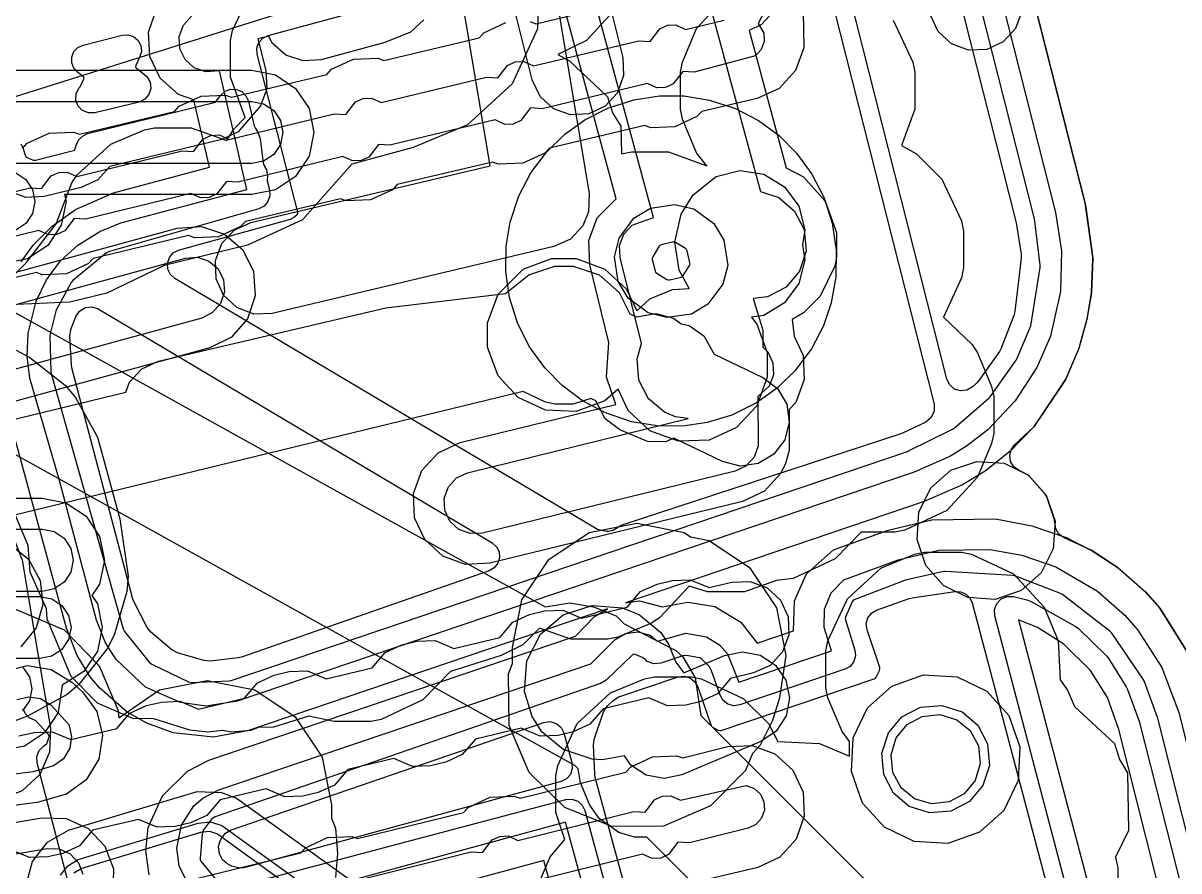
# Model space of a CAD drawing. Header units: metres. Extents: x 17722 to 17999, y 13535 to 15917.
# Drawn here: x 17874.01 to 17911.19, y 13827.8 to 13855.07 of the extents above; entities that cross this region are included whole.
import ezdxf

# ---------------------------------------------------------------- set-up
doc = ezdxf.new("R2010")
doc.units = ezdxf.units.M
for name, color, linetype in [('AI_GREENING_ALLOWED_ZONE', 4, 'Continuous'), ('AI_GREENING_EXCLUSIONS', 1, 'Continuous'), ('AI_GREENING_LAWN', 82, 'Continuous')]:
    doc.layers.add(name, color=color, linetype=linetype)

msp = doc.modelspace()

# ---------------------------------------------------------------- linework, layer by layer
at = {"layer": 'AI_GREENING_ALLOWED_ZONE'}
msp.add_lwpolyline([(17911.653, 13834.522), (17910.598, 13836.218), (17910.572, 13836.253), (17910.117, 13836.762), (17910.096, 13836.783), (17909.241, 13837.537), (17909.214, 13837.557), (17908.417, 13838.086), (17908.382, 13838.105), (17907.491, 13838.511), (17907.329, 13838.629), (17907.226, 13838.801), (17907.206, 13838.949), (17907.206, 13838.949), (17907.186, 13839.095), (17906.933, 13839.835), (17906.884, 13839.918), (17906.383, 13840.488), (17906.307, 13840.547), (17906.022, 13840.688), (17906.022, 13840.688), (17905.87, 13840.805), (17905.773, 13840.97), (17905.745, 13841.16), (17905.79, 13841.346), (17905.902, 13841.501), (17906.502, 13842.064), (17906.539, 13842.107), (17907.523, 13843.58), (17907.545, 13843.62), (17907.963, 13844.589), (17907.975, 13844.621), (17908.227, 13845.528), (17908.233, 13845.553), (17908.374, 13846.382), (17908.377, 13846.415), (17908.418, 13847.496), (17908.416, 13847.54), (17908.185, 13849.208), (17908.18, 13849.235), (17904.216, 13864.882)], dxfattribs=at)
at = {"layer": 'AI_GREENING_EXCLUSIONS'}
for points in [[(17873.94, 13847.387), (17874.329, 13847.929), (17874.936, 13848.539), (17875.692, 13849.072), (17876.909, 13849.615), (17880.005, 13850.441), (17879.497, 13852.6), (17879.001, 13852.774), (17878.42, 13853.296), (17878.083, 13854), (17878.041, 13854.779), (17878.301, 13855.515), (17878.822, 13856.096), (17879.526, 13856.432), (17884.136, 13857.664), (17882.562, 13864.106), (17882.544, 13864.502), (17882.661, 13865.276), (17883.169, 13866.266), (17882.968, 13866.722), (17882.95, 13867.502), (17883.247, 13868.246), (17881.76, 13874.115), (17880.992, 13874.393)], [(17902.46, 13871.812), (17908.183, 13849.222), (17908.419, 13847.518), (17908.377, 13846.398), (17908.23, 13845.54), (17907.97, 13844.605), (17907.536, 13843.599), (17906.523, 13842.083), (17905.753, 13841.293), (17904.952, 13840.661), (17904.222, 13840.22), (17902.994, 13839.679), (17893.383, 13836.424), (17893.834, 13836.487), (17894.565, 13836.297), (17895.389, 13836.445), (17896.254, 13836.301), (17897.093, 13835.801), (17897.617, 13835.121), (17898.785, 13835.517), (17898.816, 13836.483), (17899.205, 13837.353), (17900.08, 13838.123), (17901.831, 13838.757), (17903.242, 13839.088), (17905.288, 13839.122), (17906.461, 13838.902), (17907.558, 13838.521), (17908.4, 13838.097), (17909.228, 13837.548), (17910.107, 13836.773), (17910.586, 13836.237), (17911.667, 13834.499)], [(17901.49, 13871.567), (17907.214, 13848.976), (17907.408, 13847.745), (17907.377, 13846.435), (17907.052, 13845.001), (17906.618, 13843.994), (17905.922, 13842.923), (17905.037, 13841.991), (17904.354, 13841.463), (17903.813, 13841.133), (17902.674, 13840.627), (17880.897, 13833.253), (17879.898, 13833.095), (17879.07, 13833.218), (17877.948, 13833.71), (17876.996, 13834.597), (17876.656, 13835.133), (17876.372, 13835.868), (17875.181, 13840.362), (17874.22, 13843.644), (17874.133, 13844.35), (17874.168, 13845.094), (17874.425, 13846.124), (17874.756, 13846.808), (17875.211, 13847.419), (17875.211, 13847.419), (17875.764, 13847.926), (17876.477, 13848.366), (17877.15, 13848.645), (17881.201, 13849.721), (17880.32, 13853.539), (17879.879, 13853.505), (17879.511, 13853.635), (17879.221, 13853.895), (17879.052, 13854.247), (17879.031, 13854.637), (17879.161, 13855.005), (17879.422, 13855.295)], [(17896.144, 13855.499), (17897.727, 13849.654), (17898.313, 13849.457), (17898.821, 13849.026), (17899.133, 13848.427), (17899.192, 13847.739), (17898.982, 13847.086), (17898.551, 13846.578), (17897.952, 13846.266), (17897.49, 13846.207), (17897.807, 13845.189), (17897.799, 13844.651), (17897.962, 13844.5), (17898.126, 13844.146), (17898.142, 13843.756), (17898.007, 13843.39), (17897.639, 13843.055), (17897.657, 13841.475), (17897.524, 13841.108), (17897.26, 13840.821), (17896.907, 13840.656), (17888.78, 13838.665), (17888.39, 13838.648), (17888.024, 13838.782), (17887.736, 13839.045), (17887.571, 13839.399), (17887.554, 13839.788), (17887.687, 13840.155), (17887.951, 13840.443), (17888.304, 13840.608), (17895.404, 13842.347), (17894.995, 13842.406), (17894.634, 13842.557), (17894.126, 13842.988), (17893.814, 13843.587), (17893.755, 13844.275), (17893.894, 13844.76), (17893.212, 13847.53), (17893.212, 13847.53), (17893.196, 13847.92), (17893.331, 13848.286), (17893.596, 13848.573), (17894.286, 13848.818), (17888.084, 13871.71)], [(17898.288, 13855.598), (17897.761, 13855.022), (17897.36, 13854.835), (17898.556, 13850.418), (17899.11, 13850.126), (17899.811, 13849.347), (17900.172, 13848.333), (17900.172, 13847.541), (17900.114, 13847.249), (17899.651, 13846.289), (17899.11, 13845.748), (17898.747, 13845.535), (17898.81, 13845.003), (17899.098, 13844.381), (17899.13, 13843.601), (17898.861, 13842.869), (17898.648, 13842.638), (17898.646, 13841.323), (17898.533, 13840.901), (17898.379, 13840.59), (17897.852, 13840.014), (17897.145, 13839.684), (17889.018, 13837.694), (17888.238, 13837.66), (17887.505, 13837.926), (17886.93, 13838.454), (17886.6, 13839.161), (17886.565, 13839.94), (17886.832, 13840.674), (17887.359, 13841.249), (17888.066, 13841.579), (17893.077, 13842.806), (17892.775, 13843.681), (17892.845, 13844.792), (17892.24, 13847.296), (17892.209, 13848.075), (17892.478, 13848.808), (17893.087, 13849.419), (17893.087, 13849.419), (17887.185, 13871.203)], [(17869.163, 13858.106), (17879.694, 13860.796), (17880.378, 13861.552), (17880.378, 13861.552), (17882.141, 13862.388), (17882.769, 13862.42), (17884.571, 13863.086), (17886.521, 13863.01), (17888.293, 13862.194), (17889.618, 13860.762), (17890.294, 13858.932), (17890.627, 13856.839), (17890.551, 13854.89), (17889.735, 13853.118), (17888.303, 13851.793), (17886.558, 13851.068), (17884.576, 13850.532), (17882.991, 13848.747), (17881.221, 13847.925), (17878.54, 13847.274), (17876.703, 13846.379), (17875.506, 13846.089), (17873.557, 13846.007)], [(17891.783, 13860.024), (17893.296, 13853.968), (17893.325, 13853.384), (17893.127, 13852.833), (17892.734, 13852.399), (17892.205, 13852.149), (17891.62, 13852.121), (17891.069, 13852.318), (17890.636, 13852.712), (17890.386, 13853.241), (17888.721, 13859.903)], [(17890.604, 13859.21), (17892.217, 13849.588), (17892.199, 13849.003), (17892.014, 13848.553), (17891.616, 13848.124), (17891.083, 13847.881), (17882.018, 13845.734), (17881.433, 13845.713), (17880.885, 13845.917), (17880.456, 13846.316), (17880.213, 13846.848), (17880.192, 13847.433), (17880.396, 13847.981), (17880.795, 13848.41), (17881.327, 13848.653), (17889.026, 13850.476), (17887.677, 13858.524)], [(17873.702, 13846.951), (17874.101, 13847.355), (17875.072, 13848.615), (17875.572, 13849.929), (17875.572, 13849.929), (17875.749, 13850.193), (17876.823, 13851.181), (17877.906, 13851.634), (17878.229, 13851.699), (17879.416, 13851.699), (17880.56, 13851.29), (17880.781, 13851.659), (17881.151, 13852.029), (17880.677, 13853.328), (17880.677, 13854.515), (17880.742, 13854.838), (17881.373, 13856.184)], [(17899.085, 13856.03), (17899.126, 13854.275), (17898.856, 13853.542), (17898.326, 13852.969), (17897.617, 13852.643), (17895.835, 13852.227), (17895.682, 13852.062), (17894.973, 13851.735), (17894.194, 13851.705), (17894.003, 13851.775), (17890.939, 13851.052), (17890.786, 13850.886), (17890.077, 13850.56), (17889.298, 13850.529), (17889.107, 13850.599), (17886.043, 13849.876), (17885.89, 13849.711), (17885.181, 13849.384), (17884.401, 13849.353), (17884.213, 13849.423), (17881.155, 13848.691), (17881.003, 13848.525), (17880.295, 13848.197), (17879.515, 13848.164), (17879.325, 13848.233), (17876.262, 13847.501), (17876.11, 13847.335), (17875.402, 13847.006), (17874.623, 13846.973), (17874.432, 13847.043), (17871.37, 13846.31)], [(17893.119, 13855.588), (17892.131, 13854.514), (17891.203, 13854.059), (17891.595, 13853.849), (17892.809, 13852.696), (17892.969, 13852.183), (17893.232, 13851.756), (17893.261, 13850.863), (17893.582, 13850.928), (17894.77, 13850.928), (17896.003, 13850.481), (17895.67, 13850.9), (17895.217, 13851.983), (17895.152, 13852.306), (17895.152, 13853.493), (17895.217, 13853.816), (17895.67, 13854.899), (17896.658, 13855.973)], [(17897.843, 13855.43), (17897.653, 13855.058), (17897.831, 13854.751), (17897.842, 13854.478), (17897.747, 13854.222), (17897.562, 13854.021), (17895.595, 13853.494), (17895.228, 13853.518), (17894.918, 13853.114), (17894.67, 13852.999), (17894.397, 13852.989), (17894.088, 13853.132), (17890.699, 13852.318), (17890.332, 13852.342), (17890.022, 13851.938), (17889.774, 13851.824), (17889.501, 13851.813), (17889.192, 13851.957), (17885.803, 13851.143), (17885.436, 13851.167), (17885.126, 13850.762), (17884.878, 13850.648), (17884.605, 13850.637), (17884.295, 13850.781), (17880.911, 13849.957), (17880.544, 13849.98), (17880.235, 13849.575), (17879.987, 13849.46), (17879.715, 13849.448), (17879.405, 13849.591), (17876.018, 13848.767), (17875.652, 13848.789), (17875.343, 13848.384), (17875.095, 13848.269), (17874.822, 13848.258), (17874.512, 13848.4), (17871.126, 13847.576)], [(17890.315, 13855.119), (17890.505, 13855.049), (17893.57, 13855.772)], [(17906.133, 13855.448), (17905.932, 13854.899), (17905.535, 13854.468), (17905.004, 13854.222), (17904.42, 13854.198), (17903.87, 13854.399), (17903.439, 13854.796), (17903.193, 13855.327)], [(17870.844, 13848.948), (17874.23, 13849.772), (17874.597, 13849.749), (17874.906, 13850.155), (17875.154, 13850.27), (17875.426, 13850.281), (17875.736, 13850.139), (17879.123, 13850.963), (17879.489, 13850.94), (17879.798, 13851.345), (17880.046, 13851.46), (17880.319, 13851.472), (17880.629, 13851.329), (17884.017, 13852.154), (17884.384, 13852.13), (17884.694, 13852.534), (17884.942, 13852.649), (17885.215, 13852.659), (17885.524, 13852.516), (17888.913, 13853.329), (17889.28, 13853.306), (17889.59, 13853.71), (17889.838, 13853.824), (17890.111, 13853.835), (17890.421, 13853.691), (17893.81, 13854.505), (17894.176, 13854.481), (17894.487, 13854.885), (17894.735, 13855), (17895.008, 13855.011), (17895.317, 13854.867), (17896.561, 13855.166)], [(17882.259, 13855.38), (17873.374, 13852.582)], [(17886.902, 13855.174), (17886.473, 13854.776), (17885.644, 13854.447), (17883.598, 13853.893), (17883.014, 13853.853), (17882.459, 13854.04), (17882.018, 13854.425), (17881.906, 13854.652), (17881.552, 13854.562), (17881.812, 13853.546), (17881.843, 13852.961), (17881.648, 13852.41), (17880.926, 13851.573), (17880.395, 13851.327), (17876.8, 13850.454), (17876.408, 13850.027), (17875.877, 13849.78), (17874.68, 13849.49), (17874.095, 13849.465), (17873.546, 13849.666)], [(17901.994, 13855.162), (17902.625, 13853.816), (17902.69, 13853.493), (17902.69, 13852.306), (17902.268, 13851.131), (17902.75, 13850.862), (17903.561, 13850.052), (17904.191, 13848.705), (17904.256, 13848.383), (17904.256, 13847.195), (17904.191, 13846.873), (17903.616, 13845.609), (17904.532, 13844.728), (17904.709, 13844.464), (17905.162, 13843.381), (17905.228, 13843.059), (17905.228, 13841.871), (17905.162, 13841.549), (17904.709, 13840.465), (17903.721, 13839.392), (17902.375, 13838.761), (17902.052, 13838.696), (17900.968, 13838.696), (17900.125, 13837.837), (17898.778, 13837.206), (17898.24, 13837.141), (17897.21, 13836.78), (17896.023, 13836.78), (17895.429, 13836.959), (17894.484, 13835.949), (17894.221, 13835.772), (17893.137, 13835.318), (17892.815, 13835.253), (17891.628, 13835.253), (17890.615, 13835.607), (17890.082, 13835.075), (17889.384, 13834.723), (17887.753, 13834.217), (17886.869, 13833.298), (17885.523, 13832.667), (17885.2, 13832.602), (17884.013, 13832.602), (17883.195, 13832.777), (17882.06, 13832.417), (17881.563, 13832.41), (17881.327, 13832.314), (17880.703, 13832.256), (17880.421, 13832.314), (17879.944, 13832.266), (17879.374, 13832.327), (17878.21, 13832.686), (17877.537, 13832.7), (17876.398, 13833.191), (17875.55, 13834.057), (17874.779, 13835.897), (17874.76, 13836.224), (17874.235, 13837.412), (17874.17, 13838.271), (17873.712, 13839.362)], [(17873.986, 13851.038), (17874.138, 13851.204), (17874.846, 13851.533), (17875.626, 13851.566), (17875.816, 13851.496), (17878.879, 13852.229), (17879.031, 13852.395), (17879.739, 13852.723), (17880.518, 13852.756), (17880.709, 13852.687), (17883.777, 13853.42), (17883.93, 13853.586), (17884.639, 13853.913), (17885.419, 13853.943), (17885.609, 13853.873), (17888.673, 13854.596), (17888.826, 13854.761), (17889.535, 13855.088)], [(17864.102, 13853.554), (17881.36, 13853.554), (17882.125, 13853.402), (17882.774, 13852.968), (17883.207, 13852.319), (17883.36, 13851.554), (17883.207, 13850.789), (17882.774, 13850.14), (17882.125, 13849.706), (17881.36, 13849.554), (17875.342, 13849.554), (17875.386, 13849.334), (17875.234, 13848.568), (17874.8, 13847.92), (17874.151, 13847.486), (17873.386, 13847.334)], [(17863.98, 13852.554), (17881.36, 13852.554), (17881.742, 13852.478), (17882.067, 13852.261), (17882.283, 13851.937), (17882.36, 13851.554), (17882.283, 13851.171), (17882.067, 13850.847), (17881.742, 13850.63), (17881.36, 13850.554), (17864.197, 13850.554)], [(17873.769, 13850.258), (17874.093, 13850.041), (17874.31, 13849.717), (17874.386, 13849.334), (17874.31, 13848.951), (17874.093, 13848.627), (17873.769, 13848.41)], [(17865.99, 13850.058), (17890.802, 13836.296), (17891.593, 13836.418), (17892.36, 13836.293), (17893.084, 13836.004), (17893.345, 13835.749), (17895.006, 13834.893), (17895.229, 13834.68), (17895.628, 13834.009), (17895.808, 13832.797), (17928.477, 13800.106)], [(17865.99, 13850.058), (17890.802, 13836.296), (17891.593, 13836.418), (17892.36, 13836.293), (17893.084, 13836.004), (17893.345, 13835.749), (17895.006, 13834.893), (17895.229, 13834.68), (17895.628, 13834.009), (17895.808, 13832.797), (17928.477, 13800.106)], [(17867.489, 13845.34), (17878.962, 13848.478), (17879.74, 13848.533), (17880.481, 13848.286), (17881.07, 13847.774), (17881.419, 13847.076), (17881.474, 13846.298), (17881.227, 13845.558), (17880.715, 13844.968), (17880.017, 13844.62), (17868.171, 13841.38)], [(17859.734, 13838.928), (17877.307, 13843.202), (17877.426, 13843.521), (17877.826, 13843.949), (17878.358, 13844.191), (17885.678, 13845.911), (17889.519, 13846.373), (17890.274, 13846.972), (17891.107, 13847.257), (17891.701, 13847.257), (17892.534, 13846.972), (17893.178, 13846.406), (17893.526, 13845.72), (17893.736, 13845.619), (17894.362, 13845.729), (17894.929, 13845.584), (17895.173, 13845.401), (17895.43, 13845.343), (17895.908, 13845.006), (17896.237, 13844.42), (17897.803, 13843.668), (17898.272, 13843.317), (17898.57, 13842.813), (17898.652, 13842.234), (17898.507, 13841.667), (17898.156, 13841.199), (17897.652, 13840.901), (17897.073, 13840.818), (17896.506, 13840.963), (17894.941, 13841.714), (17894.673, 13841.606), (17894.088, 13841.61), (17893.203, 13841.986), (17892.735, 13842.337), (17892.425, 13842.921), (17892.274, 13842.993), (17891.701, 13842.817), (17891.107, 13842.817), (17890.815, 13842.876), (17890.092, 13843.225), (17861.508, 13836.272)], [(17867.566, 13844.325), (17879.226, 13847.513), (17879.615, 13847.541), (17879.985, 13847.417), (17880.28, 13847.162), (17880.454, 13846.812), (17880.482, 13846.423), (17880.358, 13846.053), (17880.102, 13845.758), (17879.753, 13845.584), (17867.908, 13842.345)], [(17928.061, 13794.863), (17894.069, 13828.878), (17893.675, 13828.881), (17893.175, 13829.031), (17892.539, 13829.484), (17892.233, 13829.908), (17891.941, 13830.628), (17891.864, 13831.084), (17891.758, 13831.191), (17867.471, 13844.677)], [(17928.061, 13794.863), (17894.069, 13828.878), (17893.675, 13828.881), (17893.175, 13829.031), (17892.539, 13829.484), (17892.233, 13829.908), (17891.941, 13830.628), (17891.864, 13831.084), (17891.758, 13831.191), (17867.471, 13844.677)], [(17873.783, 13844.547), (17874.225, 13844.318), (17875.367, 13843.409), (17875.689, 13843.028), (17876.396, 13841.751), (17877.117, 13839.129), (17877.385, 13837.283), (17877.344, 13836.786), (17876.94, 13835.384), (17876.711, 13834.94), (17875.802, 13833.799), (17875.421, 13833.477), (17874.144, 13832.771), (17872.288, 13832.074)], [(17878.064, 13827.675), (17877.957, 13828.44), (17878.034, 13829.198), (17878.485, 13830.216), (17879.293, 13831.007), (17879.981, 13831.358), (17891.777, 13835.353), (17892.388, 13835.984), (17892.803, 13836.228), (17881.226, 13832.308), (17880.134, 13832.101), (17878.835, 13832.244), (17877.988, 13832.552), (17877.349, 13832.909), (17876.46, 13833.686), (17876.163, 13834.044), (17875.743, 13834.725), (17875.406, 13835.609), (17873.195, 13843.705)], [(17867.517, 13839.791), (17874.62, 13839.791), (17875.385, 13839.638), (17876.034, 13839.205), (17876.468, 13838.556), (17876.62, 13837.791), (17876.468, 13837.025), (17876.22, 13836.654), (17876.395, 13836.393), (17876.547, 13835.628), (17876.395, 13834.862), (17875.961, 13834.213), (17875.261, 13833.77), (17875.131, 13832.891), (17874.697, 13832.242), (17874.049, 13831.808), (17873.283, 13831.656)], [(17867.054, 13838.791), (17874.62, 13838.791), (17875.003, 13838.715), (17875.327, 13838.498), (17875.544, 13838.173), (17875.62, 13837.791), (17875.544, 13837.408), (17875.327, 13837.084), (17875.003, 13836.867), (17874.62, 13836.791), (17866.878, 13836.791)], [(17873.567, 13838.316), (17874.177, 13837.828), (17874.553, 13837.145), (17874.639, 13836.369), (17874.421, 13835.62), (17873.933, 13835.01)], [(17879.263, 13827.478), (17879.023, 13827.956), (17878.953, 13828.53), (17879.099, 13829.267), (17879.502, 13829.891), (17879.79, 13830.139), (17880.302, 13830.411), (17892.269, 13834.464), (17893.053, 13835.237), (17893.389, 13835.435), (17893.776, 13835.489), (17894.153, 13835.391), (17894.418, 13835.191), (17895.323, 13835.442), (17895.993, 13835.331), (17896.409, 13835.072), (17896.665, 13834.779), (17897.03, 13833.867), (17900.013, 13834.877), (17899.779, 13835.632), (17899.781, 13836.219), (17900, 13836.747), (17900.41, 13837.158), (17902.152, 13837.81), (17903.463, 13838.113), (17905.101, 13838.14), (17906.134, 13837.957), (17907.23, 13837.577), (17908.567, 13836.798), (17909.446, 13836.023), (17909.863, 13835.546), (17910.638, 13834.341), (17911.185, 13832.89), (17915.907, 13814.142)], [(17890.504, 13827.163), (17890.957, 13828.246), (17891.433, 13828.808), (17891.138, 13829.679), (17891.138, 13830.867), (17891.203, 13831.189), (17891.834, 13832.536), (17892.907, 13833.524), (17893.991, 13833.977), (17894.313, 13834.042), (17895.501, 13834.042), (17895.823, 13833.977), (17897.17, 13833.346), (17897.98, 13832.536), (17898.288, 13831.96), (17899.625, 13831.895), (17900.588, 13831.492), (17900.588, 13831.96), (17900.349, 13832.285), (17899.895, 13833.368), (17899.83, 13833.691), (17899.83, 13834.878), (17899.895, 13835.2), (17900.526, 13836.547), (17901.6, 13837.535), (17902.683, 13837.988), (17903.006, 13838.053), (17904.193, 13838.053), (17904.515, 13837.988), (17905.862, 13837.358), (17906.85, 13836.284), (17907.303, 13835.2), (17907.368, 13833.94), (17907.608, 13833.615), (17907.831, 13833.082), (17909.112, 13831.895), (17909.272, 13831.382), (17909.535, 13830.955), (17909.57, 13829.103), (17909.144, 13828.241), (17909.217, 13827.901), (17909.217, 13826.713)], [(17873.871, 13832.138), (17874.357, 13832.253), (17874.942, 13832.275), (17875.544, 13832.022), (17877.021, 13832.374), (17877.444, 13832.871), (17877.976, 13833.115), (17878.463, 13833.231), (17879.048, 13833.253), (17879.65, 13833), (17881.126, 13833.351), (17881.55, 13833.849), (17882.082, 13834.093), (17882.568, 13834.209), (17883.153, 13834.23), (17883.755, 13833.977), (17885.232, 13834.329), (17885.655, 13834.826), (17886.187, 13835.07), (17886.673, 13835.186), (17887.258, 13835.208), (17887.86, 13834.955), (17889.337, 13835.306), (17889.76, 13835.804), (17890.292, 13836.048), (17890.779, 13836.164), (17891.364, 13836.186), (17891.966, 13835.932), (17893.442, 13836.284), (17893.866, 13836.781), (17894.398, 13837.026), (17894.884, 13837.141), (17895.469, 13837.163), (17896.071, 13836.91), (17896.809, 13837.086), (17897.394, 13837.108), (17897.943, 13836.904), (17898.372, 13836.506), (17898.616, 13835.974), (17898.638, 13835.389), (17898.434, 13834.84), (17898.036, 13834.411), (17897.504, 13834.167), (17896.766, 13833.992), (17896.343, 13833.494), (17895.811, 13833.25), (17895.324, 13833.134), (17894.739, 13833.112), (17894.137, 13833.366), (17892.661, 13833.014), (17892.237, 13832.517), (17891.705, 13832.273), (17891.219, 13832.157), (17890.634, 13832.135), (17890.032, 13832.388), (17888.555, 13832.036), (17888.132, 13831.539), (17887.6, 13831.295), (17887.114, 13831.179), (17886.529, 13831.157), (17885.927, 13831.41), (17884.45, 13831.059), (17884.027, 13830.561), (17883.495, 13830.317), (17883.008, 13830.202), (17882.423, 13830.18), (17881.821, 13830.433), (17880.345, 13830.081), (17879.921, 13829.584), (17879.389, 13829.34), (17878.903, 13829.224), (17878.318, 13829.202), (17877.716, 13829.455), (17876.239, 13829.104), (17875.816, 13828.606), (17875.284, 13828.362), (17874.797, 13828.246), (17874.213, 13828.225), (17873.61, 13828.478)], [(17867.033, 13836.628), (17874.547, 13836.628), (17874.929, 13836.551), (17875.254, 13836.335), (17875.471, 13836.01), (17875.547, 13835.628), (17875.471, 13835.245), (17875.254, 13834.92), (17874.929, 13834.704), (17874.547, 13834.628), (17873.427, 13834.628)], [(17870.156, 13827.341), (17869.533, 13828.773), (17869.282, 13829.927), (17868.76, 13831.176), (17868.74, 13832.857), (17869.364, 13834.398), (17870.498, 13835.558), (17872.022, 13836.216), (17873.703, 13836.236), (17875.324, 13835.558), (17876.458, 13834.398), (17877.062, 13832.954), (17877.082, 13832.723), (17878.399, 13833.62), (17879.93, 13833.924), (17881.461, 13833.62), (17882.758, 13832.752), (17883.626, 13831.455), (17883.93, 13829.924), (17883.93, 13829.498), (17884.051, 13829.169), (17884.124, 13828.357), (17884.051, 13827.585)], [(17913.969, 13813.648), (17909.258, 13832.351), (17908.885, 13833.372), (17908.345, 13834.24), (17907.482, 13835.088), (17906.642, 13835.626), (17906.023, 13835.879), (17915.645, 13799.356)], [(17873.382, 13834.218), (17874.14, 13834.401), (17874.911, 13834.28), (17875.577, 13833.873), (17875.921, 13833.556), (17876.38, 13832.925), (17876.564, 13832.167), (17876.443, 13831.396), (17876.036, 13830.73), (17875.405, 13830.27), (17874.458, 13829.996), (17871.586, 13829.622)], [(17873.99, 13834.363), (17874.207, 13834.039), (17874.283, 13833.656), (17874.207, 13833.274), (17873.99, 13832.949)], [(17873.801, 13833.31), (17874.181, 13833.402), (17874.566, 13833.341), (17874.899, 13833.138), (17875.473, 13832.505), (17875.564, 13832.126), (17875.504, 13831.741), (17875.301, 13831.408), (17874.985, 13831.178), (17874.329, 13830.988), (17871.318, 13830.606)], [(17879.538, 13827.544), (17882.939, 13828.375), (17883.091, 13828.542), (17883.797, 13828.874), (17884.576, 13828.91), (17884.767, 13828.841), (17888.169, 13829.672), (17888.32, 13829.838), (17889.026, 13830.17), (17889.806, 13830.207), (17889.997, 13830.138), (17893.398, 13830.969), (17893.55, 13831.135), (17894.256, 13831.467), (17895.036, 13831.504), (17895.227, 13831.435), (17896.677, 13831.795), (17897.457, 13831.831), (17898.191, 13831.567), (17898.768, 13831.041), (17899.1, 13830.335), (17899.137, 13829.556), (17898.872, 13828.821), (17898.346, 13828.244), (17897.64, 13827.912), (17895.69, 13827.442)], [(17884.693, 13827.483), (17888.418, 13828.407), (17888.785, 13828.386), (17889.092, 13828.793), (17889.339, 13828.909), (17889.612, 13828.921), (17889.923, 13828.78), (17893.648, 13829.704), (17894.015, 13829.683), (17894.322, 13830.089), (17894.569, 13830.206), (17894.842, 13830.218), (17895.152, 13830.077), (17897.263, 13830.546), (17897.52, 13830.453), (17897.722, 13830.269), (17897.838, 13830.022), (17897.851, 13829.749), (17897.758, 13829.492), (17897.575, 13829.29), (17897.327, 13829.174), (17895.441, 13828.706), (17895.073, 13828.727), (17894.766, 13828.321), (17894.519, 13828.205), (17894.246, 13828.192), (17893.936, 13828.333), (17890.211, 13827.409)], [(17874.106, 13827.348), (17874.309, 13828.101), (17874.786, 13828.72), (17875.462, 13829.108), (17879.61, 13830.351), (17880.39, 13830.323), (17880.876, 13830.139), (17890.117, 13823.494)], [(17870.683, 13826.747), (17871.217, 13827.878), (17871.737, 13828.557), (17872.355, 13829.033), (17872.355, 13829.033), (17872.907, 13829.212), (17874.609, 13829.501), (17875.39, 13829.48), (17876.102, 13829.161), (17876.638, 13828.594), (17876.917, 13827.865), (17876.895, 13827.085)], [(17875.205, 13827.657), (17875.443, 13827.966), (17875.782, 13828.161), (17879.641, 13829.334), (17880.03, 13829.372), (17880.403, 13829.258), (17890.037, 13822.312)], [(17875.641, 13827.74), (17875.877, 13827.876), (17879.728, 13829.047), (17880, 13829.074), (17880.261, 13828.994), (17889.985, 13821.935)], [(17893.564, 13821.626), (17891.458, 13829.363), (17881.453, 13826.64)], [(17872.061, 13827.341), (17872.489, 13827.898), (17872.71, 13828.087), (17873.074, 13828.226), (17874.777, 13828.515), (17874.777, 13828.515), (17875.167, 13828.505), (17875.523, 13828.345), (17875.791, 13828.062), (17875.931, 13827.697)], [(17892.341, 13822.31), (17890.756, 13828.135), (17881.716, 13825.675)]]:
    msp.add_lwpolyline(points, dxfattribs=at)
for points in [[(17890.786, 13843.978), (17890.299, 13844.654), (17889.924, 13845.399), (17889.658, 13846.242), (17889.538, 13847.067), (17889.549, 13847.9), (17889.677, 13848.672), (17889.956, 13849.512), (17890.343, 13850.25), (17890.84, 13850.919), (17891.436, 13851.502), (17892.071, 13851.959), (17892.814, 13852.337), (17893.656, 13852.606), (17894.481, 13852.729), (17895.264, 13852.726), (17896.087, 13852.597), (17896.927, 13852.321), (17897.667, 13851.937), (17898.338, 13851.442), (17898.89, 13850.888), (17899.382, 13850.215), (17899.764, 13849.474), (17900.036, 13848.632), (17900.165, 13847.765), (17900.151, 13846.893), (17900.004, 13846.072), (17899.751, 13845.331), (17899.366, 13844.592), (17898.836, 13843.884), (17898.275, 13843.338), (17897.597, 13842.854), (17896.804, 13842.463), (17896.007, 13842.219), (17895.232, 13842.106), (17894.399, 13842.111), (17893.576, 13842.247), (17892.738, 13842.529), (17892.001, 13842.919), (17891.334, 13843.419), (17890.786, 13843.978)], [(17888.944, 13844.641), (17888.944, 13845.433), (17889.285, 13846.35), (17890.091, 13847.156), (17891.008, 13847.497), (17891.8, 13847.497), (17892.717, 13847.156), (17893.416, 13846.509), (17893.745, 13845.82), (17894.172, 13846.196), (17894.895, 13846.498), (17895.432, 13846.537), (17895.106, 13847.123), (17894.971, 13848.029), (17895.172, 13848.923), (17895.559, 13849.548), (17896.303, 13850.138), (17897.06, 13850.325), (17897.832, 13850.208), (17898.5, 13849.805), (17898.963, 13849.177), (17899.15, 13848.419), (17899.078, 13847.938), (17899.151, 13847.454), (17898.963, 13846.697), (17898.5, 13846.069), (17897.832, 13845.666), (17897.439, 13845.606), (17897.604, 13845.39), (17897.945, 13844.473), (17897.945, 13843.681), (17897.604, 13842.764), (17896.957, 13842.065), (17896.075, 13841.656), (17895.089, 13841.617), (17894.172, 13841.958), (17893.473, 13842.605), (17893.144, 13843.294), (17892.717, 13842.918), (17891.8, 13842.577), (17890.814, 13842.616), (17889.932, 13843.025), (17889.285, 13843.724), (17888.944, 13844.641)], [(17894.976, 13849.238), (17895.579, 13849.091), (17896.225, 13848.619), (17896.548, 13848.09), (17896.671, 13847.271), (17896.517, 13846.671), (17896.038, 13846.03), (17895.505, 13845.713), (17894.713, 13845.597), (17894.112, 13845.748), (17893.469, 13846.225), (17893.15, 13846.757), (17893.031, 13847.548), (17893.18, 13848.15), (17893.655, 13848.795), (17894.185, 13849.116), (17894.976, 13849.238)], [(17906.351, 13840.525), (17906.917, 13839.881), (17907.202, 13839.048), (17907.143, 13838.162), (17906.756, 13837.382), (17906.112, 13836.816), (17905.279, 13836.531), (17904.393, 13836.59), (17903.613, 13836.977), (17903.047, 13837.621), (17902.762, 13838.454), (17902.821, 13839.34), (17903.208, 13840.12), (17903.852, 13840.686), (17904.685, 13840.971), (17905.571, 13840.912), (17906.351, 13840.525)], [(17871.676, 13839.439), (17872.456, 13839.415), (17873.167, 13839.095), (17873.702, 13838.527), (17873.979, 13837.797), (17874.472, 13834.85), (17874.884, 13832.395), (17874.86, 13831.615), (17874.539, 13830.904), (17873.971, 13830.369), (17873.241, 13830.092), (17872.461, 13830.116), (17871.75, 13830.437), (17871.215, 13831.005), (17870.938, 13831.735), (17870.034, 13837.136), (17870.057, 13837.916), (17870.378, 13838.628), (17870.946, 13839.162), (17871.676, 13839.439)], [(17893.745, 13838.985), (17895.276, 13838.681), (17895.475, 13838.547), (17896.078, 13838.428), (17897.375, 13837.56), (17898.243, 13836.263), (17898.547, 13834.732), (17898.34, 13833.361), (17898.114, 13832.636), (17897.721, 13831.846), (17897.472, 13831.579), (17897.243, 13831.03), (17896.12, 13829.886), (17894.611, 13829.239), (17892.95, 13829.223), (17891.428, 13829.843), (17890.284, 13830.966), (17889.637, 13832.475), (17889.621, 13834.136), (17889.745, 13834.472), (17889.745, 13834.985), (17890.049, 13836.516), (17890.917, 13837.813), (17892.214, 13838.681), (17893.745, 13838.985)], [(17890.215, 13834.552), (17890.655, 13835.412), (17891.378, 13836.031), (17892.309, 13836.336), (17893.292, 13836.258), (17893.834, 13836.031), (17894.523, 13835.463), (17894.771, 13835.094), (17895.005, 13834.517), (17895.261, 13834.172), (17896.573, 13834.727), (17897.146, 13834.846), (17897.721, 13834.736), (17898.21, 13834.414), (17898.539, 13833.93), (17898.658, 13833.357), (17898.548, 13832.782), (17898.226, 13832.293), (17897.742, 13831.964), (17895.197, 13830.888), (17894.624, 13830.769), (17894.049, 13830.879), (17893.56, 13831.2), (17893.356, 13831.501), (17892.642, 13831.372), (17892.309, 13831.396), (17891.378, 13831.701), (17890.69, 13832.269), (17890.383, 13832.768), (17890.136, 13833.569), (17890.215, 13834.552)], [(17904.05, 13834.044), (17905.01, 13833.581), (17905.711, 13832.802), (17906.072, 13831.788), (17906.014, 13830.704), (17905.551, 13829.744), (17904.772, 13829.043), (17903.758, 13828.682), (17902.674, 13828.74), (17901.714, 13829.203), (17901.013, 13829.982), (17900.652, 13830.996), (17900.71, 13832.08), (17901.173, 13833.04), (17901.952, 13833.741), (17902.966, 13834.102), (17904.05, 13834.044)], [(17904.213, 13832.912), (17904.721, 13832.481), (17905.033, 13831.882), (17905.092, 13831.194), (17904.882, 13830.541), (17904.451, 13830.033), (17903.852, 13829.721), (17903.164, 13829.662), (17902.511, 13829.872), (17902.003, 13830.303), (17901.691, 13830.902), (17901.632, 13831.59), (17901.842, 13832.243), (17902.273, 13832.751), (17902.872, 13833.063), (17903.56, 13833.122), (17904.213, 13832.912)], [(17904.045, 13832.663), (17904.473, 13832.314), (17904.739, 13831.822), (17904.798, 13831.253), (17904.633, 13830.709), (17904.284, 13830.281), (17903.792, 13830.015), (17903.223, 13829.956), (17902.679, 13830.121), (17902.251, 13830.47), (17901.985, 13830.962), (17901.926, 13831.531), (17902.091, 13832.075), (17902.44, 13832.503), (17902.932, 13832.769), (17903.501, 13832.828), (17904.045, 13832.663)]]:
    msp.add_lwpolyline(points, close=True, dxfattribs=at)
at = {"layer": 'AI_GREENING_LAWN'}
for points in [[(17900.245, 13871.19), (17905.944, 13848.694), (17905.954, 13848.647), (17905.954, 13848.647), (17906.109, 13847.642), (17906.111, 13847.508), (17905.908, 13845.79), (17905.878, 13845.667), (17905.468, 13844.615), (17905.411, 13844.509), (17904.753, 13843.575), (17904.681, 13843.493), (17904.545, 13843.369), (17904.368, 13843.265), (17904.165, 13843.241), (17903.969, 13843.3), (17903.813, 13843.432), (17903.723, 13843.616), (17896.405, 13872.501)], [(17873.937, 13851.187), (17874.007, 13851.039), (17874.069, 13850.824), (17874.094, 13850.779), (17874.136, 13850.749), (17874.331, 13850.666), (17874.369, 13850.657), (17874.407, 13850.66), (17875.631, 13850.968), (17875.669, 13850.986), (17875.686, 13851.024), (17875.713, 13851.142), (17875.786, 13851.309), (17875.914, 13851.439), (17876.081, 13851.515), (17880.153, 13852.516), (17880.19, 13852.532), (17880.22, 13852.56), (17880.367, 13852.753), (17880.506, 13852.878), (17880.682, 13852.944), (17880.869, 13852.94), (17881.042, 13852.867), (17881.175, 13852.736), (17881.252, 13852.565), (17881.44, 13851.765), (17881.479, 13851.677), (17881.545, 13851.586), (17881.634, 13851.354), (17881.727, 13850.561), (17881.737, 13850.525), (17881.777, 13850.462), (17881.772, 13850.459), (17881.834, 13850.354), (17881.864, 13850.169), (17881.858, 13849.997), (17881.933, 13849.705), (17881.944, 13849.513), (17881.882, 13849.332), (17881.757, 13849.187), (17881.586, 13849.1), (17876.78, 13847.726), (17876.691, 13847.679), (17875.609, 13846.796), (17875.548, 13846.723), (17875.078, 13845.863), (17875.054, 13845.803), (17874.875, 13845.08), (17874.867, 13845.014), (17874.894, 13843.862), (17874.904, 13843.8), (17877.228, 13835.587), (17877.273, 13835.5), (17878.06, 13834.517), (17878.146, 13834.449), (17879.328, 13833.884), (17879.445, 13833.861), (17880.632, 13833.912), (17880.701, 13833.925), (17902.46, 13841.295), (17902.491, 13841.307), (17903.901, 13842.005), (17903.953, 13842.04), (17905.069, 13843.002), (17905.11, 13843.046), (17905.948, 13844.225), (17905.974, 13844.271), (17906.406, 13845.275), (17906.423, 13845.334), (17906.723, 13847.214), (17906.724, 13847.284), (17906.537, 13848.789), (17906.532, 13848.819), (17900.818, 13871.371)], [(17897.638, 13865.19), (17903.309, 13842.811), (17903.313, 13842.585), (17903.217, 13842.38), (17903.041, 13842.238), (17902.273, 13841.868), (17902.211, 13841.843), (17893.266, 13838.924), (17893.184, 13838.878), (17893.128, 13838.831), (17892.987, 13838.748), (17892.828, 13838.715), (17892.758, 13838.712), (17892.482, 13838.782), (17878.888, 13846.855), (17878.744, 13846.984), (17878.659, 13847.158), (17878.647, 13847.351), (17878.71, 13847.535), (17878.837, 13847.68), (17879.01, 13847.767), (17882.61, 13848.762), (17882.705, 13848.813), (17882.821, 13848.913), (17882.848, 13848.946), (17882.845, 13848.988), (17881.536, 13854.067), (17881.525, 13854.26), (17881.588, 13854.443), (17881.716, 13854.588), (17881.89, 13854.674), (17886.578, 13855.943)], [(17915.229, 13813.97), (17910.509, 13832.708), (17910.501, 13832.733), (17910.069, 13833.914), (17910.041, 13833.97), (17909.026, 13835.445), (17908.973, 13835.501), (17907.439, 13836.69), (17907.377, 13836.726), (17905.912, 13837.29), (17905.838, 13837.306), (17903.683, 13837.433), (17903.614, 13837.428), (17902.396, 13837.152), (17902.361, 13837.141), (17900.739, 13836.516), (17900.7, 13836.49), (17900.673, 13836.451), (17900.465, 13835.958), (17900.455, 13835.917), (17900.461, 13835.876), (17900.759, 13834.903), (17900.779, 13834.713), (17900.726, 13834.529), (17900.607, 13834.378), (17900.441, 13834.283), (17897.061, 13833.139), (17896.869, 13833.113), (17896.681, 13833.163), (17896.527, 13833.28), (17896.429, 13833.448), (17896.144, 13834.268), (17896.086, 13834.36), (17895.827, 13834.622), (17895.797, 13834.644), (17895.761, 13834.656), (17895.347, 13834.725), (17895.229, 13834.716), (17894.516, 13834.48), (17894.293, 13834.46), (17894.084, 13834.538), (17894.04, 13834.585), (17893.928, 13834.663), (17893.692, 13834.763), (17893.649, 13834.772), (17893.612, 13834.749), (17892.758, 13833.938), (17892.578, 13833.828), (17880.184, 13829.541), (17880.069, 13829.458), (17879.813, 13829.122), (17879.763, 13828.993), (17879.699, 13828.199), (17879.704, 13828.155), (17879.725, 13828.115), (17880.201, 13827.524)], [(17895.145, 13820.761), (17892.412, 13830.807), (17892.395, 13830.916), (17892.353, 13831.839), (17892.379, 13832.021), (17892.679, 13832.911), (17892.807, 13833.112), (17892.986, 13833.284), (17893.173, 13833.397), (17895.074, 13834.036), (17895.267, 13834.061), (17895.455, 13834.011), (17895.609, 13833.892), (17895.707, 13833.724), (17896.129, 13832.493), (17896.15, 13832.455), (17896.184, 13832.427), (17896.367, 13832.325), (17896.414, 13832.31), (17896.463, 13832.316), (17901.384, 13833.975), (17901.425, 13833.998), (17901.453, 13834.035), (17901.557, 13834.246), (17901.569, 13834.29), (17901.563, 13834.336), (17901.155, 13835.557), (17901.13, 13835.748), (17901.179, 13835.935), (17901.296, 13836.089), (17901.462, 13836.187), (17902.508, 13836.558), (17902.602, 13836.581), (17903.979, 13836.784), (17904.16, 13836.778), (17904.327, 13836.707), (17904.458, 13836.582), (17904.536, 13836.418), (17912.385, 13806.729)], [(17914.96, 13799.181), (17905.264, 13836.008), (17905.253, 13836.212), (17905.325, 13836.404), (17905.469, 13836.55), (17905.658, 13836.627), (17905.863, 13836.622), (17906.29, 13836.52), (17906.417, 13836.471), (17907.854, 13835.673), (17907.962, 13835.593), (17908.858, 13834.713), (17908.932, 13834.62), (17909.49, 13833.724), (17909.536, 13833.632), (17909.919, 13832.581), (17909.934, 13832.533), (17921.017, 13788.88)], [(17875.517, 13827.19), (17874.457, 13831.271), (17874.447, 13831.479), (17874.523, 13831.672), (17874.672, 13831.818), (17874.755, 13831.871), (17874.782, 13831.917), (17874.844, 13832.113), (17874.849, 13832.154), (17874.826, 13832.188), (17874.411, 13832.624), (17874.374, 13832.65), (17874.368, 13832.652), (17874.206, 13832.724), (17874.079, 13832.849), (17874.004, 13833.01)], [(17880.89, 13827.297), (17891.47, 13830.095), (17891.663, 13830.107), (17891.847, 13830.045), (17891.993, 13829.917), (17892.08, 13829.743), (17894.29, 13821.62)]]:
    msp.add_lwpolyline(points, dxfattribs=at)
for points in [[(17877.558, 13854.639), (17877.702, 13854.519), (17877.792, 13854.353), (17877.814, 13854.167), (17877.766, 13853.985), (17877.629, 13853.702), (17877.619, 13853.654), (17877.65, 13853.616), (17877.909, 13853.421), (17877.903, 13853.414), (17877.988, 13853.352), (17878.091, 13853.175), (17878.114, 13852.971), (17878.054, 13852.775), (17877.92, 13852.62), (17877.735, 13852.532), (17876.312, 13852.186), (17876.107, 13852.18), (17875.917, 13852.256), (17875.773, 13852.402), (17875.7, 13852.594), (17875.711, 13852.799), (17875.802, 13852.983), (17875.837, 13853.026), (17875.96, 13853.281), (17875.97, 13853.317), (17875.944, 13853.345), (17875.762, 13853.483), (17875.637, 13853.621), (17875.571, 13853.795), (17875.573, 13853.98), (17875.643, 13854.153), (17875.771, 13854.288), (17875.939, 13854.366), (17877.192, 13854.686), (17877.379, 13854.698), (17877.558, 13854.639)], [(17895.458, 13847.364), (17895.367, 13847.741), (17895.347, 13847.783), (17895.313, 13847.815), (17894.988, 13848.01), (17894.944, 13848.026), (17894.898, 13848.024), (17894.529, 13847.934), (17894.487, 13847.914), (17894.456, 13847.88), (17894.259, 13847.556), (17894.243, 13847.512), (17894.245, 13847.466), (17894.334, 13847.097), (17894.353, 13847.055), (17894.388, 13847.023), (17894.719, 13846.823), (17894.763, 13846.808), (17894.809, 13846.81), (17895.17, 13846.898), (17895.212, 13846.917), (17895.243, 13846.951), (17895.443, 13847.273), (17895.46, 13847.317), (17895.458, 13847.364)], [(17875.54, 13845.212), (17875.705, 13845.629), (17875.824, 13845.807), (17876.008, 13845.919), (17876.221, 13845.943), (17876.425, 13845.875), (17889.091, 13838.353), (17889.232, 13838.228), (17889.317, 13838.06), (17889.333, 13837.873), (17889.28, 13837.693), (17889.163, 13837.545), (17889, 13837.451), (17881.031, 13834.676), (17880.925, 13834.651), (17880.025, 13834.545), (17879.824, 13834.562), (17878.969, 13834.816), (17878.79, 13834.912), (17878.108, 13835.485), (17877.982, 13835.645), (17877.561, 13836.49), (17877.525, 13836.586), (17875.577, 13843.985), (17875.562, 13844.082), (17875.506, 13844.998), (17875.54, 13845.212)], [(17891.674, 13831.089), (17891.612, 13830.904), (17891.484, 13830.756), (17891.31, 13830.67), (17881.188, 13827.915), (17881.091, 13827.898), (17880.986, 13827.891), (17880.707, 13827.954), (17880.565, 13828.033), (17880.419, 13828.157), (17880.33, 13828.327), (17880.31, 13828.396), (17880.292, 13828.586), (17880.346, 13828.769), (17880.395, 13828.863), (17880.512, 13829.011), (17880.676, 13829.105), (17890.757, 13832.576), (17890.958, 13832.602), (17891.154, 13832.545), (17891.31, 13832.416), (17891.402, 13832.235), (17891.661, 13831.283), (17891.674, 13831.089)]]:
    msp.add_lwpolyline(points, close=True, dxfattribs=at)

doc.saveas('drawing.dxf')
